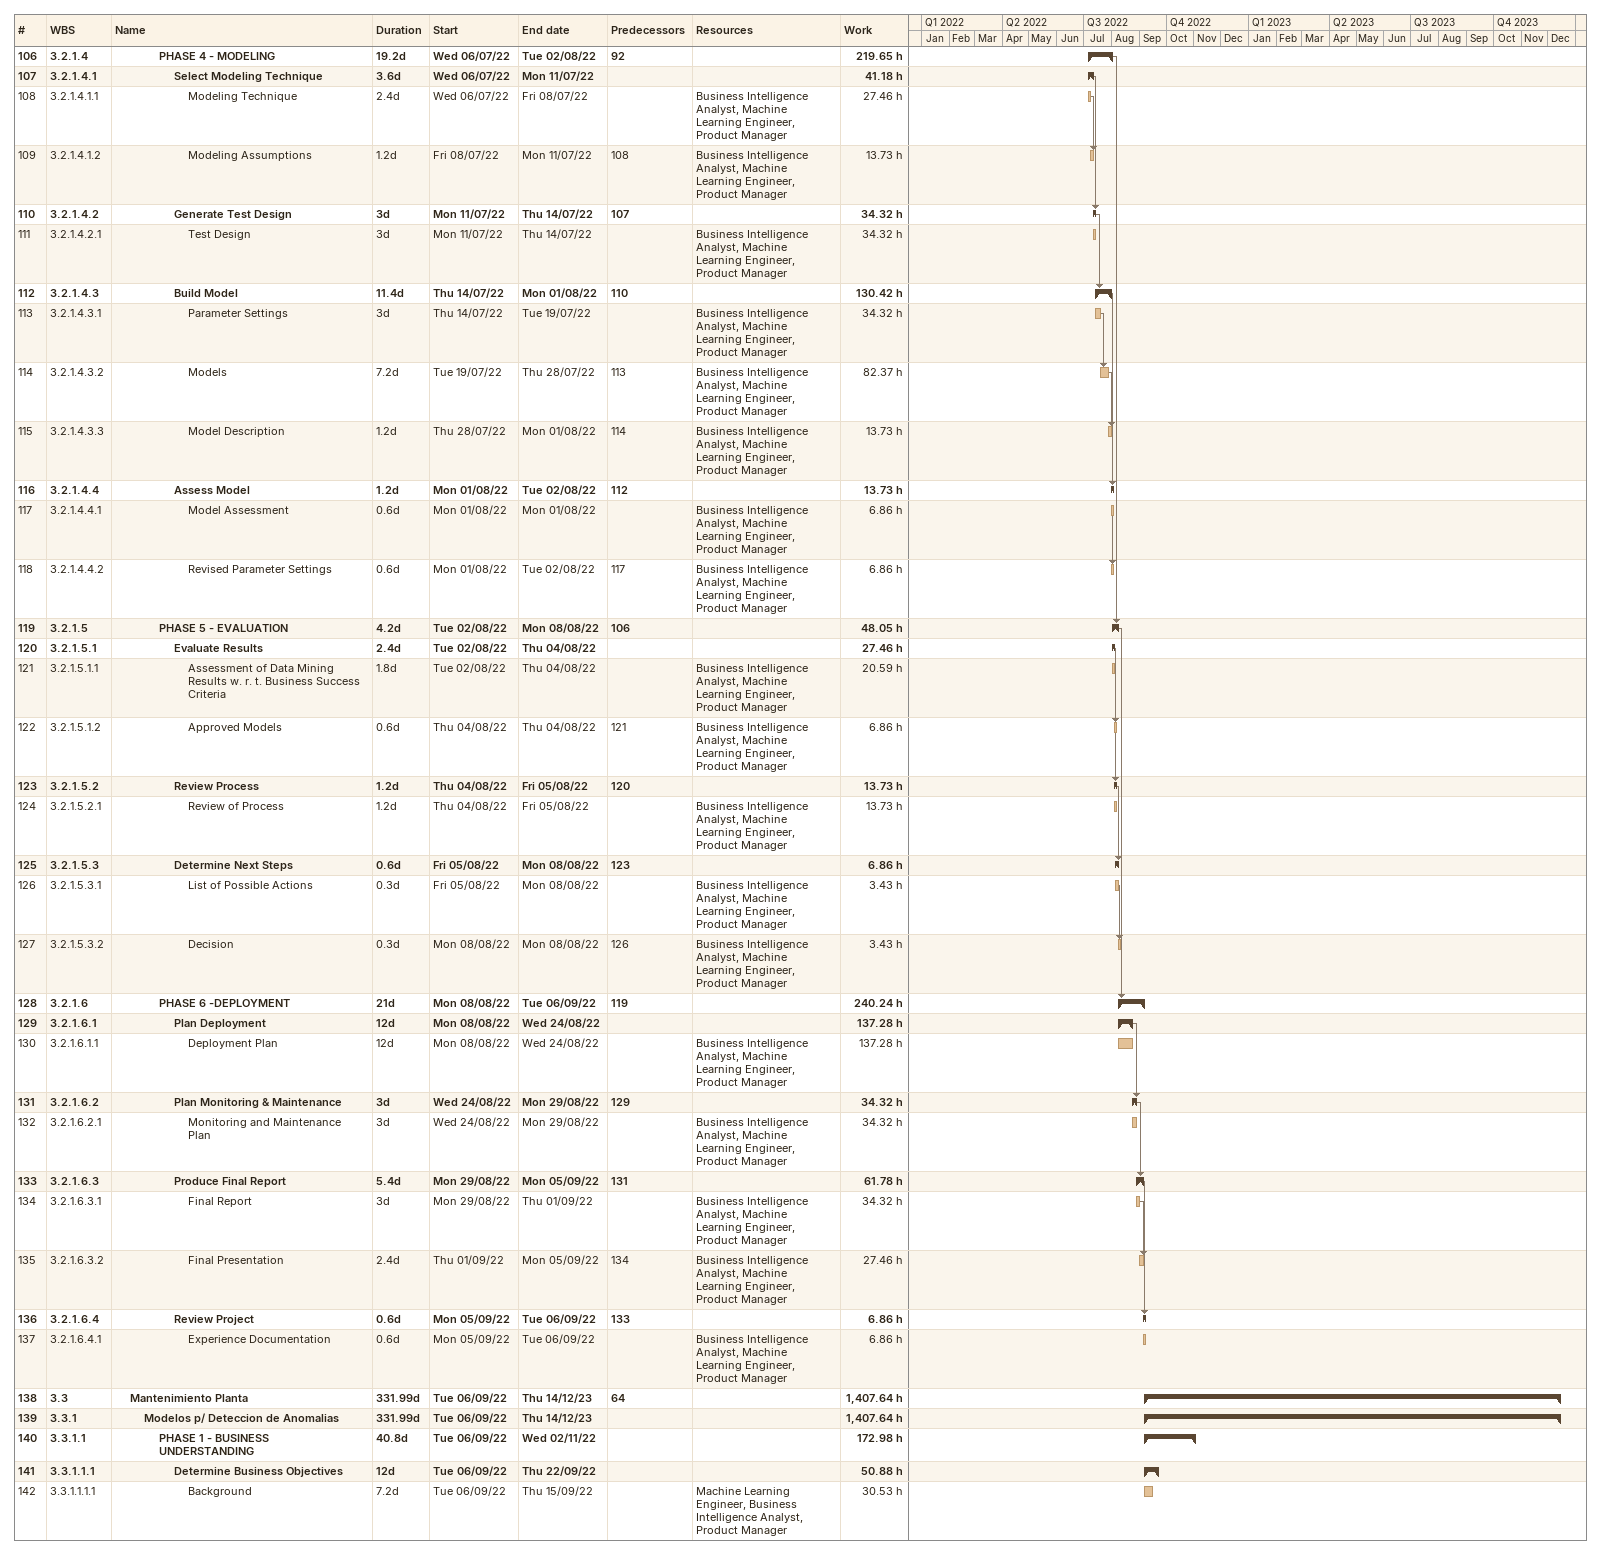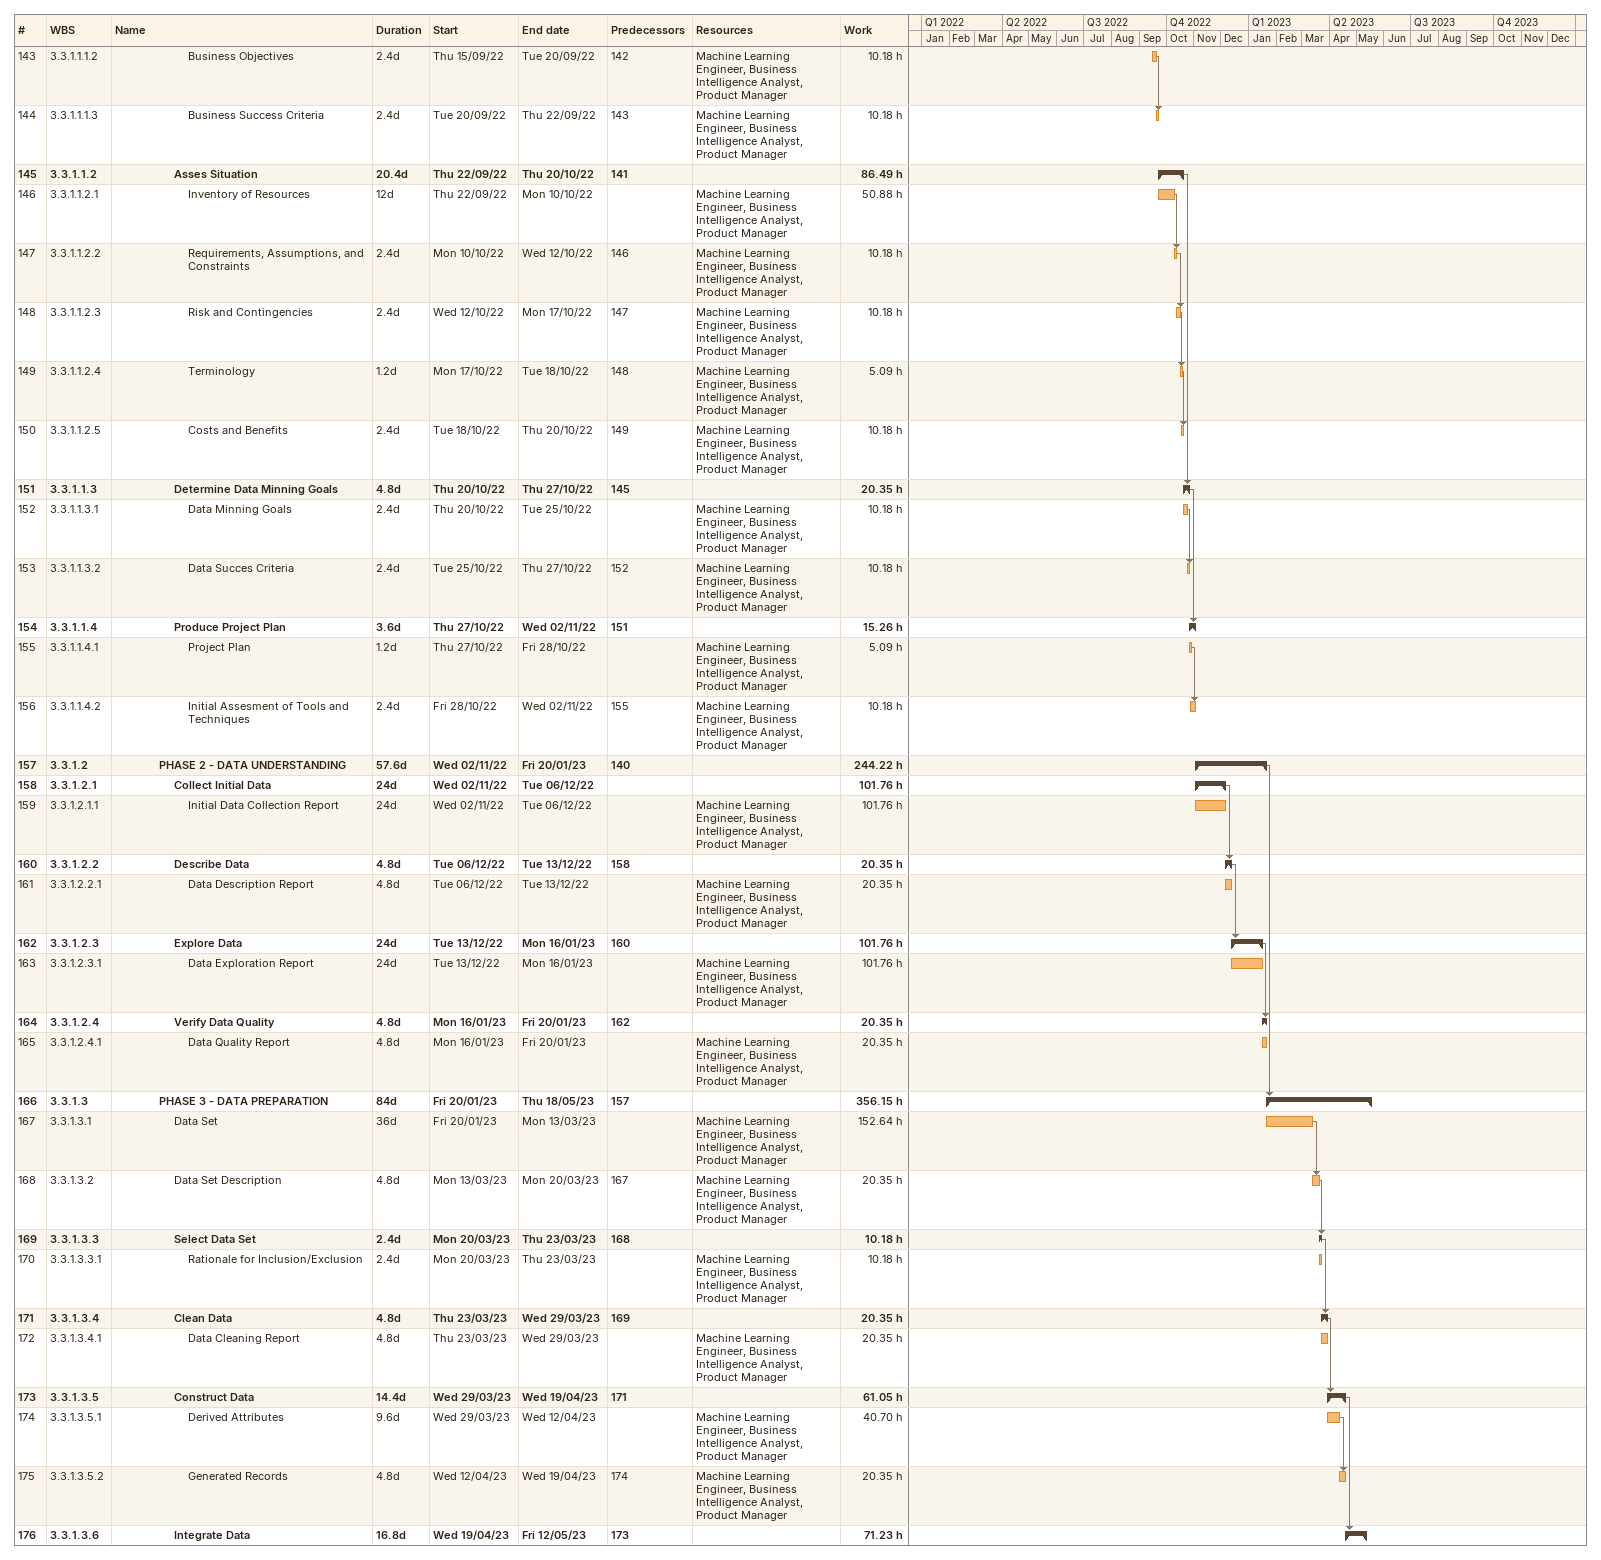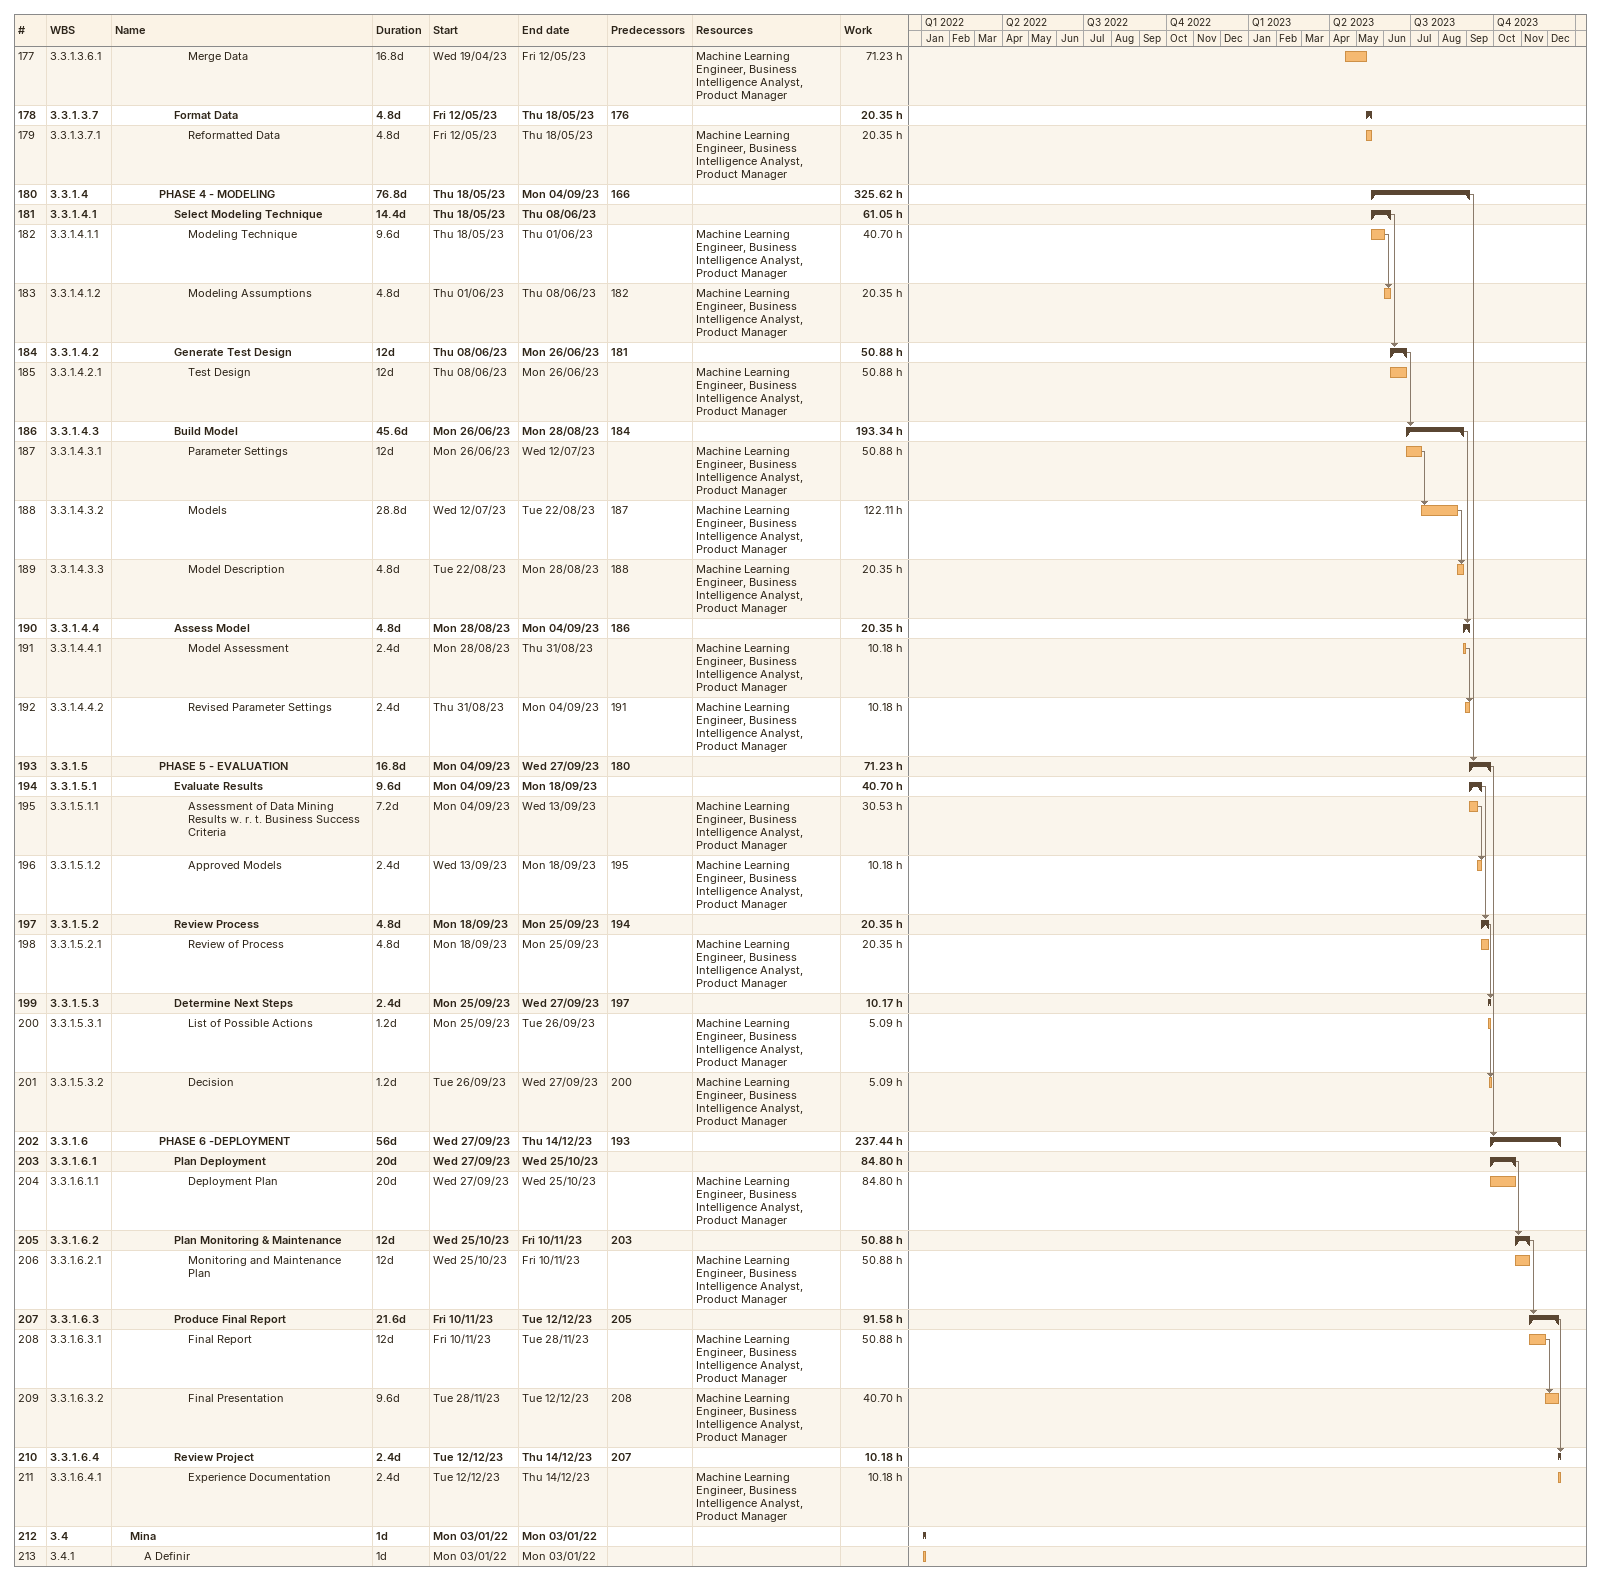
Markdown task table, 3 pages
| ID | WBS | Task | Duration | Start | Finish | Predecessors | Resources | Work (h) |
|---|---|---|---|---|---|---|---|---|
| 106 | 3.2.1.4 | **PHASE 4 - MODELING** | 19.2d | 2022-07-06 | 2022-08-02 | 92 |  | 219.65 |
| 107 | 3.2.1.4.1 | **Select Modeling Technique** | 3.6d | 2022-07-06 | 2022-07-11 |  |  | 41.18 |
| 108 | 3.2.1.4.1.1 | Modeling Technique | 2.4d | 2022-07-06 | 2022-07-08 |  | Business Intelligence Analyst, Machine Learning Engineer, Product Manager | 27.46 |
| 109 | 3.2.1.4.1.2 | Modeling Assumptions | 1.2d | 2022-07-08 | 2022-07-11 | 108 | Business Intelligence Analyst, Machine Learning Engineer, Product Manager | 13.73 |
| 110 | 3.2.1.4.2 | **Generate Test Design** | 3d | 2022-07-11 | 2022-07-14 | 107 |  | 34.32 |
| 111 | 3.2.1.4.2.1 | Test Design | 3d | 2022-07-11 | 2022-07-14 |  | Business Intelligence Analyst, Machine Learning Engineer, Product Manager | 34.32 |
| 112 | 3.2.1.4.3 | **Build Model** | 11.4d | 2022-07-14 | 2022-08-01 | 110 |  | 130.42 |
| 113 | 3.2.1.4.3.1 | Parameter Settings | 3d | 2022-07-14 | 2022-07-19 |  | Business Intelligence Analyst, Machine Learning Engineer, Product Manager | 34.32 |
| 114 | 3.2.1.4.3.2 | Models | 7.2d | 2022-07-19 | 2022-07-28 | 113 | Business Intelligence Analyst, Machine Learning Engineer, Product Manager | 82.37 |
| 115 | 3.2.1.4.3.3 | Model Description | 1.2d | 2022-07-28 | 2022-08-01 | 114 | Business Intelligence Analyst, Machine Learning Engineer, Product Manager | 13.73 |
| 116 | 3.2.1.4.4 | **Assess Model** | 1.2d | 2022-08-01 | 2022-08-02 | 112 |  | 13.73 |
| 117 | 3.2.1.4.4.1 | Model Assessment | 0.6d | 2022-08-01 | 2022-08-01 |  | Business Intelligence Analyst, Machine Learning Engineer, Product Manager | 6.86 |
| 118 | 3.2.1.4.4.2 | Revised Parameter Settings | 0.6d | 2022-08-01 | 2022-08-02 | 117 | Business Intelligence Analyst, Machine Learning Engineer, Product Manager | 6.86 |
| 119 | 3.2.1.5 | **PHASE 5 - EVALUATION** | 4.2d | 2022-08-02 | 2022-08-08 | 106 |  | 48.05 |
| 120 | 3.2.1.5.1 | **Evaluate Results** | 2.4d | 2022-08-02 | 2022-08-04 |  |  | 27.46 |
| 121 | 3.2.1.5.1.1 | Assessment of Data Mining Results w. r. t. Business Success Criteria | 1.8d | 2022-08-02 | 2022-08-04 |  | Business Intelligence Analyst, Machine Learning Engineer, Product Manager | 20.59 |
| 122 | 3.2.1.5.1.2 | Approved Models | 0.6d | 2022-08-04 | 2022-08-04 | 121 | Business Intelligence Analyst, Machine Learning Engineer, Product Manager | 6.86 |
| 123 | 3.2.1.5.2 | **Review Process** | 1.2d | 2022-08-04 | 2022-08-05 | 120 |  | 13.73 |
| 124 | 3.2.1.5.2.1 | Review of Process | 1.2d | 2022-08-04 | 2022-08-05 |  | Business Intelligence Analyst, Machine Learning Engineer, Product Manager | 13.73 |
| 125 | 3.2.1.5.3 | **Determine Next Steps** | 0.6d | 2022-08-05 | 2022-08-08 | 123 |  | 6.86 |
| 126 | 3.2.1.5.3.1 | List of Possible Actions | 0.3d | 2022-08-05 | 2022-08-08 |  | Business Intelligence Analyst, Machine Learning Engineer, Product Manager | 3.43 |
| 127 | 3.2.1.5.3.2 | Decision | 0.3d | 2022-08-08 | 2022-08-08 | 126 | Business Intelligence Analyst, Machine Learning Engineer, Product Manager | 3.43 |
| 128 | 3.2.1.6 | **PHASE 6 -DEPLOYMENT** | 21d | 2022-08-08 | 2022-09-06 | 119 |  | 240.24 |
| 129 | 3.2.1.6.1 | **Plan Deployment** | 12d | 2022-08-08 | 2022-08-24 |  |  | 137.28 |
| 130 | 3.2.1.6.1.1 | Deployment Plan | 12d | 2022-08-08 | 2022-08-24 |  | Business Intelligence Analyst, Machine Learning Engineer, Product Manager | 137.28 |
| 131 | 3.2.1.6.2 | **Plan Monitoring & Maintenance** | 3d | 2022-08-24 | 2022-08-29 | 129 |  | 34.32 |
| 132 | 3.2.1.6.2.1 | Monitoring and Maintenance Plan | 3d | 2022-08-24 | 2022-08-29 |  | Business Intelligence Analyst, Machine Learning Engineer, Product Manager | 34.32 |
| 133 | 3.2.1.6.3 | **Produce Final Report** | 5.4d | 2022-08-29 | 2022-09-05 | 131 |  | 61.78 |
| 134 | 3.2.1.6.3.1 | Final Report | 3d | 2022-08-29 | 2022-09-01 |  | Business Intelligence Analyst, Machine Learning Engineer, Product Manager | 34.32 |
| 135 | 3.2.1.6.3.2 | Final Presentation | 2.4d | 2022-09-01 | 2022-09-05 | 134 | Business Intelligence Analyst, Machine Learning Engineer, Product Manager | 27.46 |
| 136 | 3.2.1.6.4 | **Review Project** | 0.6d | 2022-09-05 | 2022-09-06 | 133 |  | 6.86 |
| 137 | 3.2.1.6.4.1 | Experience Documentation | 0.6d | 2022-09-05 | 2022-09-06 |  | Business Intelligence Analyst, Machine Learning Engineer, Product Manager | 6.86 |
| 138 | 3.3 | **Mantenimiento Planta** | 331.99d | 2022-09-06 | 2023-12-14 | 64 |  | 1407.64 |
| 139 | 3.3.1 | **Modelos p/ Deteccion de Anomalias** | 331.99d | 2022-09-06 | 2023-12-14 |  |  | 1407.64 |
| 140 | 3.3.1.1 | **PHASE 1 - BUSINESS UNDERSTANDING** | 40.8d | 2022-09-06 | 2022-11-02 |  |  | 172.98 |
| 141 | 3.3.1.1.1 | **Determine Business Objectives** | 12d | 2022-09-06 | 2022-09-22 |  |  | 50.88 |
| 142 | 3.3.1.1.1.1 | Background | 7.2d | 2022-09-06 | 2022-09-15 |  | Machine Learning Engineer, Business Intelligence Analyst, Product Manager | 30.53 |
| 143 | 3.3.1.1.1.2 | Business Objectives | 2.4d | 2022-09-15 | 2022-09-20 | 142 | Machine Learning Engineer, Business Intelligence Analyst, Product Manager | 10.18 |
| 144 | 3.3.1.1.1.3 | Business Success Criteria | 2.4d | 2022-09-20 | 2022-09-22 | 143 | Machine Learning Engineer, Business Intelligence Analyst, Product Manager | 10.18 |
| 145 | 3.3.1.1.2 | **Asses Situation** | 20.4d | 2022-09-22 | 2022-10-20 | 141 |  | 86.49 |
| 146 | 3.3.1.1.2.1 | Inventory of Resources | 12d | 2022-09-22 | 2022-10-10 |  | Machine Learning Engineer, Business Intelligence Analyst, Product Manager | 50.88 |
| 147 | 3.3.1.1.2.2 | Requirements, Assumptions, and Constraints | 2.4d | 2022-10-10 | 2022-10-12 | 146 | Machine Learning Engineer, Business Intelligence Analyst, Product Manager | 10.18 |
| 148 | 3.3.1.1.2.3 | Risk and Contingencies | 2.4d | 2022-10-12 | 2022-10-17 | 147 | Machine Learning Engineer, Business Intelligence Analyst, Product Manager | 10.18 |
| 149 | 3.3.1.1.2.4 | Terminology | 1.2d | 2022-10-17 | 2022-10-18 | 148 | Machine Learning Engineer, Business Intelligence Analyst, Product Manager | 5.09 |
| 150 | 3.3.1.1.2.5 | Costs and Benefits | 2.4d | 2022-10-18 | 2022-10-20 | 149 | Machine Learning Engineer, Business Intelligence Analyst, Product Manager | 10.18 |
| 151 | 3.3.1.1.3 | **Determine Data Minning Goals** | 4.8d | 2022-10-20 | 2022-10-27 | 145 |  | 20.35 |
| 152 | 3.3.1.1.3.1 | Data Minning Goals | 2.4d | 2022-10-20 | 2022-10-25 |  | Machine Learning Engineer, Business Intelligence Analyst, Product Manager | 10.18 |
| 153 | 3.3.1.1.3.2 | Data Succes Criteria | 2.4d | 2022-10-25 | 2022-10-27 | 152 | Machine Learning Engineer, Business Intelligence Analyst, Product Manager | 10.18 |
| 154 | 3.3.1.1.4 | **Produce Project Plan** | 3.6d | 2022-10-27 | 2022-11-02 | 151 |  | 15.26 |
| 155 | 3.3.1.1.4.1 | Project Plan | 1.2d | 2022-10-27 | 2022-10-28 |  | Machine Learning Engineer, Business Intelligence Analyst, Product Manager | 5.09 |
| 156 | 3.3.1.1.4.2 | Initial Assesment of Tools and Techniques | 2.4d | 2022-10-28 | 2022-11-02 | 155 | Machine Learning Engineer, Business Intelligence Analyst, Product Manager | 10.18 |
| 157 | 3.3.1.2 | **PHASE 2 - DATA UNDERSTANDING** | 57.6d | 2022-11-02 | 2023-01-20 | 140 |  | 244.22 |
| 158 | 3.3.1.2.1 | **Collect Initial Data** | 24d | 2022-11-02 | 2022-12-06 |  |  | 101.76 |
| 159 | 3.3.1.2.1.1 | Initial Data Collection Report | 24d | 2022-11-02 | 2022-12-06 |  | Machine Learning Engineer, Business Intelligence Analyst, Product Manager | 101.76 |
| 160 | 3.3.1.2.2 | **Describe Data** | 4.8d | 2022-12-06 | 2022-12-13 | 158 |  | 20.35 |
| 161 | 3.3.1.2.2.1 | Data Description Report | 4.8d | 2022-12-06 | 2022-12-13 |  | Machine Learning Engineer, Business Intelligence Analyst, Product Manager | 20.35 |
| 162 | 3.3.1.2.3 | **Explore Data** | 24d | 2022-12-13 | 2023-01-16 | 160 |  | 101.76 |
| 163 | 3.3.1.2.3.1 | Data Exploration Report | 24d | 2022-12-13 | 2023-01-16 |  | Machine Learning Engineer, Business Intelligence Analyst, Product Manager | 101.76 |
| 164 | 3.3.1.2.4 | **Verify Data Quality** | 4.8d | 2023-01-16 | 2023-01-20 | 162 |  | 20.35 |
| 165 | 3.3.1.2.4.1 | Data Quality Report | 4.8d | 2023-01-16 | 2023-01-20 |  | Machine Learning Engineer, Business Intelligence Analyst, Product Manager | 20.35 |
| 166 | 3.3.1.3 | **PHASE 3 - DATA PREPARATION** | 84d | 2023-01-20 | 2023-05-18 | 157 |  | 356.15 |
| 167 | 3.3.1.3.1 | Data Set | 36d | 2023-01-20 | 2023-03-13 |  | Machine Learning Engineer, Business Intelligence Analyst, Product Manager | 152.64 |
| 168 | 3.3.1.3.2 | Data Set Description | 4.8d | 2023-03-13 | 2023-03-20 | 167 | Machine Learning Engineer, Business Intelligence Analyst, Product Manager | 20.35 |
| 169 | 3.3.1.3.3 | **Select Data Set** | 2.4d | 2023-03-20 | 2023-03-23 | 168 |  | 10.18 |
| 170 | 3.3.1.3.3.1 | Rationale for Inclusion/Exclusion | 2.4d | 2023-03-20 | 2023-03-23 |  | Machine Learning Engineer, Business Intelligence Analyst, Product Manager | 10.18 |
| 171 | 3.3.1.3.4 | **Clean Data** | 4.8d | 2023-03-23 | 2023-03-29 | 169 |  | 20.35 |
| 172 | 3.3.1.3.4.1 | Data Cleaning Report | 4.8d | 2023-03-23 | 2023-03-29 |  | Machine Learning Engineer, Business Intelligence Analyst, Product Manager | 20.35 |
| 173 | 3.3.1.3.5 | **Construct Data** | 14.4d | 2023-03-29 | 2023-04-19 | 171 |  | 61.05 |
| 174 | 3.3.1.3.5.1 | Derived Attributes | 9.6d | 2023-03-29 | 2023-04-12 |  | Machine Learning Engineer, Business Intelligence Analyst, Product Manager | 40.70 |
| 175 | 3.3.1.3.5.2 | Generated Records | 4.8d | 2023-04-12 | 2023-04-19 | 174 | Machine Learning Engineer, Business Intelligence Analyst, Product Manager | 20.35 |
| 176 | 3.3.1.3.6 | **Integrate Data** | 16.8d | 2023-04-19 | 2023-05-12 | 173 |  | 71.23 |
| 177 | 3.3.1.3.6.1 | Merge Data | 16.8d | 2023-04-19 | 2023-05-12 |  | Machine Learning Engineer, Business Intelligence Analyst, Product Manager | 71.23 |
| 178 | 3.3.1.3.7 | **Format Data** | 4.8d | 2023-05-12 | 2023-05-18 | 176 |  | 20.35 |
| 179 | 3.3.1.3.7.1 | Reformatted Data | 4.8d | 2023-05-12 | 2023-05-18 |  | Machine Learning Engineer, Business Intelligence Analyst, Product Manager | 20.35 |
| 180 | 3.3.1.4 | **PHASE 4 - MODELING** | 76.8d | 2023-05-18 | 2023-09-04 | 166 |  | 325.62 |
| 181 | 3.3.1.4.1 | **Select Modeling Technique** | 14.4d | 2023-05-18 | 2023-06-08 |  |  | 61.05 |
| 182 | 3.3.1.4.1.1 | Modeling Technique | 9.6d | 2023-05-18 | 2023-06-01 |  | Machine Learning Engineer, Business Intelligence Analyst, Product Manager | 40.70 |
| 183 | 3.3.1.4.1.2 | Modeling Assumptions | 4.8d | 2023-06-01 | 2023-06-08 | 182 | Machine Learning Engineer, Business Intelligence Analyst, Product Manager | 20.35 |
| 184 | 3.3.1.4.2 | **Generate Test Design** | 12d | 2023-06-08 | 2023-06-26 | 181 |  | 50.88 |
| 185 | 3.3.1.4.2.1 | Test Design | 12d | 2023-06-08 | 2023-06-26 |  | Machine Learning Engineer, Business Intelligence Analyst, Product Manager | 50.88 |
| 186 | 3.3.1.4.3 | **Build Model** | 45.6d | 2023-06-26 | 2023-08-28 | 184 |  | 193.34 |
| 187 | 3.3.1.4.3.1 | Parameter Settings | 12d | 2023-06-26 | 2023-07-12 |  | Machine Learning Engineer, Business Intelligence Analyst, Product Manager | 50.88 |
| 188 | 3.3.1.4.3.2 | Models | 28.8d | 2023-07-12 | 2023-08-22 | 187 | Machine Learning Engineer, Business Intelligence Analyst, Product Manager | 122.11 |
| 189 | 3.3.1.4.3.3 | Model Description | 4.8d | 2023-08-22 | 2023-08-28 | 188 | Machine Learning Engineer, Business Intelligence Analyst, Product Manager | 20.35 |
| 190 | 3.3.1.4.4 | **Assess Model** | 4.8d | 2023-08-28 | 2023-09-04 | 186 |  | 20.35 |
| 191 | 3.3.1.4.4.1 | Model Assessment | 2.4d | 2023-08-28 | 2023-08-31 |  | Machine Learning Engineer, Business Intelligence Analyst, Product Manager | 10.18 |
| 192 | 3.3.1.4.4.2 | Revised Parameter Settings | 2.4d | 2023-08-31 | 2023-09-04 | 191 | Machine Learning Engineer, Business Intelligence Analyst, Product Manager | 10.18 |
| 193 | 3.3.1.5 | **PHASE 5 - EVALUATION** | 16.8d | 2023-09-04 | 2023-09-27 | 180 |  | 71.23 |
| 194 | 3.3.1.5.1 | **Evaluate Results** | 9.6d | 2023-09-04 | 2023-09-18 |  |  | 40.70 |
| 195 | 3.3.1.5.1.1 | Assessment of Data Mining Results w. r. t. Business Success Criteria | 7.2d | 2023-09-04 | 2023-09-13 |  | Machine Learning Engineer, Business Intelligence Analyst, Product Manager | 30.53 |
| 196 | 3.3.1.5.1.2 | Approved Models | 2.4d | 2023-09-13 | 2023-09-18 | 195 | Machine Learning Engineer, Business Intelligence Analyst, Product Manager | 10.18 |
| 197 | 3.3.1.5.2 | **Review Process** | 4.8d | 2023-09-18 | 2023-09-25 | 194 |  | 20.35 |
| 198 | 3.3.1.5.2.1 | Review of Process | 4.8d | 2023-09-18 | 2023-09-25 |  | Machine Learning Engineer, Business Intelligence Analyst, Product Manager | 20.35 |
| 199 | 3.3.1.5.3 | **Determine Next Steps** | 2.4d | 2023-09-25 | 2023-09-27 | 197 |  | 10.17 |
| 200 | 3.3.1.5.3.1 | List of Possible Actions | 1.2d | 2023-09-25 | 2023-09-26 |  | Machine Learning Engineer, Business Intelligence Analyst, Product Manager | 5.09 |
| 201 | 3.3.1.5.3.2 | Decision | 1.2d | 2023-09-26 | 2023-09-27 | 200 | Machine Learning Engineer, Business Intelligence Analyst, Product Manager | 5.09 |
| 202 | 3.3.1.6 | **PHASE 6 -DEPLOYMENT** | 56d | 2023-09-27 | 2023-12-14 | 193 |  | 237.44 |
| 203 | 3.3.1.6.1 | **Plan Deployment** | 20d | 2023-09-27 | 2023-10-25 |  |  | 84.80 |
| 204 | 3.3.1.6.1.1 | Deployment Plan | 20d | 2023-09-27 | 2023-10-25 |  | Machine Learning Engineer, Business Intelligence Analyst, Product Manager | 84.80 |
| 205 | 3.3.1.6.2 | **Plan Monitoring & Maintenance** | 12d | 2023-10-25 | 2023-11-10 | 203 |  | 50.88 |
| 206 | 3.3.1.6.2.1 | Monitoring and Maintenance Plan | 12d | 2023-10-25 | 2023-11-10 |  | Machine Learning Engineer, Business Intelligence Analyst, Product Manager | 50.88 |
| 207 | 3.3.1.6.3 | **Produce Final Report** | 21.6d | 2023-11-10 | 2023-12-12 | 205 |  | 91.58 |
| 208 | 3.3.1.6.3.1 | Final Report | 12d | 2023-11-10 | 2023-11-28 |  | Machine Learning Engineer, Business Intelligence Analyst, Product Manager | 50.88 |
| 209 | 3.3.1.6.3.2 | Final Presentation | 9.6d | 2023-11-28 | 2023-12-12 | 208 | Machine Learning Engineer, Business Intelligence Analyst, Product Manager | 40.70 |
| 210 | 3.3.1.6.4 | **Review Project** | 2.4d | 2023-12-12 | 2023-12-14 | 207 |  | 10.18 |
| 211 | 3.3.1.6.4.1 | Experience Documentation | 2.4d | 2023-12-12 | 2023-12-14 |  | Machine Learning Engineer, Business Intelligence Analyst, Product Manager | 10.18 |
| 212 | 3.4 | **Mina** | 1d | 2022-01-03 | 2022-01-03 |  |  |  |
| 213 | 3.4.1 | A Definir | 1d | 2022-01-03 | 2022-01-03 |  |  |  |
